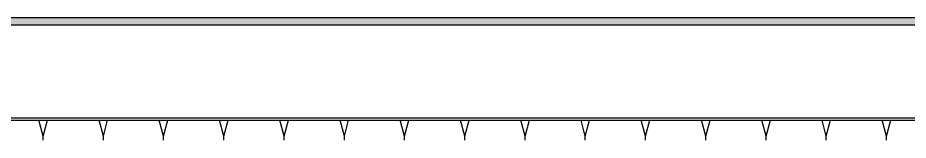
# Model space of a CAD drawing. Extents: x -3378 to 102197, y -3799 to 48702.
# Drawn here: x 61938 to 64155, y 48243 to 48548 of the extents above; entities that cross this region are included whole.
import ezdxf

# ---------------------------------------------------------------- set-up
doc = ezdxf.new("R2010")
doc.units = 0
doc.linetypes.add('CENTER', pattern=[2, 1.25, -0.25, 0.25, -0.25])
for name, color, linetype in [('GM_ANNO_DIMS', 4, 'Continuous'), ('GM_STEL_PRIM', 3, 'Continuous'), ('中心線 CENTER', 6, 'CENTER'), ('結構體 STRUCTURAL', 154, 'Continuous')]:
    doc.layers.add(name, color=color, linetype=linetype)

# ---------------------------------------------------------------- blocks, each defined once
blk = doc.blocks.new('*U759')
at = {"layer": 'GM_STEL_PRIM'}
for p, q in [((0, -15), (-10.7, 25)), ((0, -15), (10.7, 25)), ((0, -25), (0, -15))]:
    blk.add_line(p, q, dxfattribs=at)
blk = doc.blocks.new('*U760')
at = {"layer": 'GM_ANNO_DIMS', "color": 0, "linetype": 'ByBlock', "lineweight": -2}
for p in [(2850, 0), (3000, 0), (3150, 0), (3300, 0), (3450, 0), (3600, 0), (3750, 0), (3900, 0), (4050, 0), (4200, 0), (4350, 0), (4500, 0), (4650, 0), (4800, 0), (4950, 0)]:
    blk.add_blockref('*U759', p, dxfattribs=at)

msp = doc.modelspace()

# ---------------------------------------------------------------- hatches: boundary and pattern name
at = {"layer": '結構體 STRUCTURAL'}
h = msp.add_hatch(dxfattribs=at)
h.set_pattern_fill('AR-HBONE', color=256, scale=0.1)
h.set_pattern_definition([(45, (6347.9, -42437.213), (0, 14.3684098), [30.48, -10.16]), (135, (6355.085, -42430.029), (1e-15, 14.3684098), [30.48, -10.16])])
h.paths.add_polyline_path([(59120.966, 48548.085), (59120.966, 48530.585), (70701.113, 48530.585), (70701.113, 48548.085)])
h = msp.add_hatch(dxfattribs=at)
h.set_pattern_fill('AR-HBONE', color=256, scale=0.1)
h.set_pattern_definition([(45, (6347.9, -42437.213), (0, 14.3684098), [30.48, -10.16]), (135, (6355.085, -42430.029), (1e-15, 14.3684098), [30.48, -10.16])])
h.paths.add_polyline_path([(59120.966, 48548.085), (59120.966, 48530.585), (70701.113, 48530.585), (70701.113, 48548.085)])

# ---------------------------------------------------------------- linework, layer by layer
at = {"layer": 'GM_STEL_PRIM', "elevation": 0}
msp.add_lwpolyline([(70830.113, 48298.085), (59130.111, 48298.085), (59130.111, 48293.085), (70830.113, 48293.085)], close=True, dxfattribs=at)
at = {"layer": '中心線 CENTER'}
msp.add_line((72831.116, 48548.085, 0), (54300.371, 48548.085, 0), dxfattribs=at)
at = {"layer": '結構體 STRUCTURAL', "elevation": 0}
msp.add_lwpolyline([(59120.966, 48548.085), (59120.966, 48530.585), (70701.113, 48530.585), (70701.113, 48548.085)], close=True, dxfattribs=at)
msp.add_lwpolyline([(59120.966, 48548.085), (59120.966, 48530.585), (70701.113, 48530.585), (70701.113, 48548.085)], close=True, dxfattribs=at)

# ---------------------------------------------------------------- block references
at = {"layer": 'GM_ANNO_DIMS'}
msp.add_blockref('*U760', (59151.111, 48268.085, 0), dxfattribs=at)

doc.saveas('drawing.dxf')
